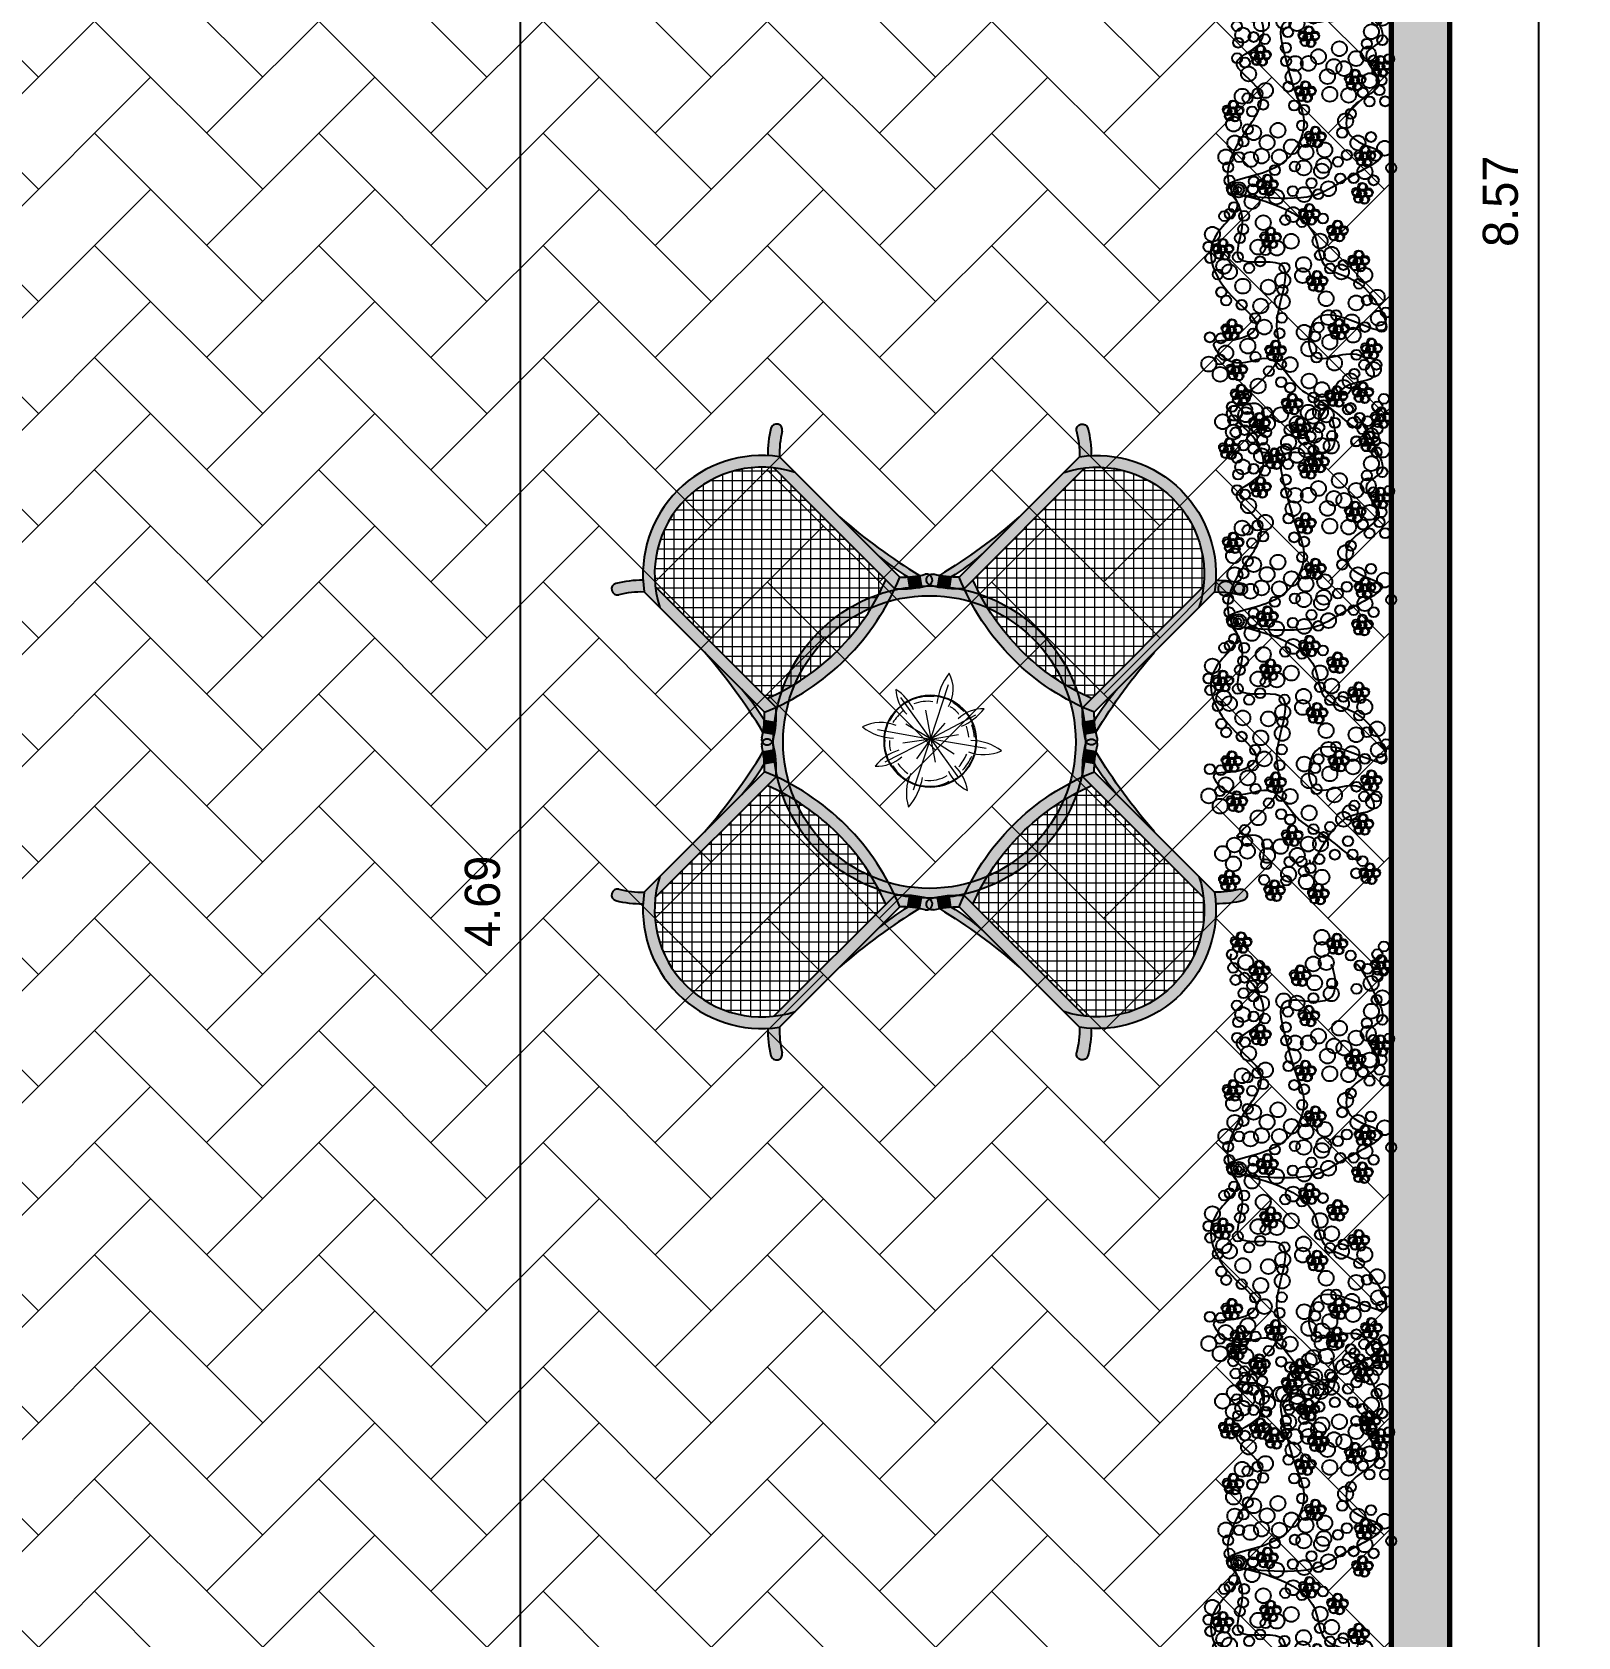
# Model space of a CAD drawing. Header units: millimetres. Extents: x 971.3 to 1010.6, y 593 to 619.8.
# Drawn here: x 978.491 to 982.452, y 610.805 to 614.917 of the extents above; entities that cross this region are included whole.
import ezdxf

# ---------------------------------------------------------------- set-up
doc = ezdxf.new("R2010")
doc.units = ezdxf.units.MM
doc.linetypes.add('ACAD_ISO10W100', pattern=[18.5, 12, -3, 0.5, -3])
for name, color, linetype in [('49', 1, 'Continuous'), ('51', 3, 'Continuous'), ('MOB', 203, 'Continuous'), ('plantas', 3, 'Continuous')]:
    doc.layers.add(name, color=color, linetype=linetype)
doc.layers.add('csco', color=7, linetype='Continuous', lineweight=70)
doc.layers.add('www.dwgfree.com', color=7, linetype='Continuous', lineweight=70)
doc.styles.get("Standard").update_dxf_attribs({"font": 'stylu.ttf'})
doc.dimstyles.new('1-75', dxfattribs={"dimtxt": 0.09, "dimasz": 0.05, "dimexe": 0.1, "dimexo": 0.1, "dimgap": 0.05, "dimtad": 1, "dimzin": 4, "dimdsep": 46, "dimtxsty": 'Standard', "dimblk": 'DOT', "dimcen": 0.09, "dimclrd": 250, "dimclre": 250, "dimclrt": 7, "dimaunit": 1, "dimazin": 0, "dimtfac": 1, "dimtix": 1, "dimtmove": 1, "dimatfit": 3, "dimfxl": 0.5, "dimtolj": 1, "dimtzin": 0, "dimarcsym": 0})

# ---------------------------------------------------------------- blocks, each defined once
blk = doc.blocks.new('VASO PLANTA')
at = {"layer": '49', "lineweight": 5}
for p, q in [((-0.0499, 0.1028), (-0.0004, 0.0014)), ((-0.0004, 0.0014), (0.0325, 0.1026)), ((-0.0004, 0.0022), (-0.0958, 0.0503)), ((0.112, 0.0392), (-0.0004, 0.0022)), ((-0.107, -0.0322), (-0.0004, 0.0022)), ((-0.0004, 0.0014), (-0.0317, -0.093)), ((-0.0004, 0.0022), (0.0958, -0.0442)), ((0.0516, -0.1034), (-0.0004, 0.0014))]:
    blk.add_line(p, q, dxfattribs=at)
at = {"layer": '51', "lineweight": 5}
for p, q in [((-0.0004, 0.0014), (-0.0419, 0.0431)), ((-0.0059, 0.0619), (0.0004, 0.0014)), ((0.0004, 0.0014), (0.0422, 0.0454)), ((-0.0509, 0.0002), (-0.0004, 0.0014)), ((-0.0004, 0.0014), (-0.0338, -0.0342)), ((0.0434, -0.0025), (-0.0004, 0.0014)), ((-0.0004, 0.0014), (0.0411, -0.0395)), ((0.0034, -0.0566), (-0.0004, 0.0014))]:
    blk.add_line(p, q, dxfattribs=at)
for centre, radius, start, end in [((0.0457, 0.1281), 0.1102, 178.3347, 214.943), ((-0.101, 0.0569), 0.0829, 13.4224, 63.8584), ((0.0842, 0.0629), 0.0731, 127.2745, 172.7803), ((-0.0653, 0.1159), 0.1054, 331.9802, 2.8436), ((-0.0224, 0.0138), 0.0734, 119.9073, 140.517), ((0.003, -0.0095), 0.0971, 125.8865, 138.5669), ((-0.0038, 0.01), 0.0847, 78.9572, 101.8559), ((-0.0112, -0.0224), 0.1081, 77.3618, 94.4233), ((-0.0033, 0.0079), 0.0771, 27.8529, 57.8326), ((-0.0182, -0.0094), 0.1095, 31.7056, 56.1698), ((-0.0466, 0.1077), 0.0822, 214.484, 256.2102), ((-0.1173, -0.0353), 0.0965, 52.6045, 88.2423), ((0.1303, -0.0736), 0.1256, 88.7809, 120.4457), ((0.0705, 0.0805), 0.0687, 274.6435, 335.4722), ((-0.0156, -0.0005), 0.0833, 157.1054, 182.6293), ((0.0372, -0.0078), 0.1243, 163.7786, 177.5793), ((0.0278, 0.0012), 0.0506, 340.4641, 8.5366), ((-0.0307, 0.0007), 0.1189, 350.011, 4.2611), ((-0.0655, -0.101), 0.095, 100.4866, 143.9009), ((-0.1314, 0.0782), 0.1237, 264.9672, 297.0852), ((0.0564, -0.0914), 0.0722, 34.239, 81.5039), ((-0.0177, -0.0095), 0.0782, 205.31, 246.7352), ((-0.0142, -0.0052), 0.0713, 208.7514, 247.7865), ((-0.0402, 0.0356), 0.1315, 313.0745, 323.4634), ((-0.0321, 0.0277), 0.1316, 312.2985, 323.7197), ((0.1192, 0.0686), 0.1194, 239.5641, 268.4699), ((0.0394, -0.1078), 0.0825, 151.0001, 190.8883), ((-0.1064, -0.0589), 0.0914, 315.1193, 351.8147), ((-0.0008, -0.0028), 0.0884, 261.9422, 284.4563), ((-0.006, 0.0248), 0.1052, 266.5112, 283.5728), ((0.1115, -0.0534), 0.0903, 195.5131, 240.4371), ((-0.0356, -0.1298), 0.1026, 358.8629, 37.0013)]:
    blk.add_arc(centre, radius, start, end, dxfattribs=at)
blk = doc.blocks.new('Cad Atacama')
at = {"layer": 'MOB', "ltscale": 50}
h = blk.add_hatch(color=252, dxfattribs=at)
h.set_gradient(color1=(133, 148, 153), one_color=1, tint=1, name='INVSPHERICAL')
h.paths.add_polyline_path([(-0.2678, 0.1513, -0.976761), (-0.2388, 0.1587, -0.065924), (-0.2305, 0.0889, 0.024794), (-0.2605, 0.0859, 0.069485)])
h = blk.add_hatch(color=27, dxfattribs=at)
h.set_gradient(color1=(139, 83, 35), color2=(76, 0, 0), one_color=1, name='INVCURVED')
h.paths.add_polyline_path([(-0.3007, 0.0457), (-0.2605, 0.0859, -0.503917), (0.0859, -0.2605), (0.0457, -0.3007, 0.613512)])
h = blk.add_hatch(color=8, dxfattribs=at)
h.set_gradient(color1=(121, 132, 134), one_color=1, tint=1, name='CYLINDER')
h.paths.add_polyline_path([(0.0457, -0.3007, 0.050597), (0.0575, -0.2465), (-0.2521, -0.5561, 0.013043), (-0.2224, -0.5689)])
h.paths.add_polyline_path([(-0.2465, 0.0575, 0.050597), (-0.3007, 0.0457), (-0.5689, -0.2224, 0.013043), (-0.5561, -0.2521)])
at = {"layer": 'MOB', "lineweight": 5, "ltscale": 50}
h = blk.add_hatch(dxfattribs=at)
h.set_pattern_fill('ANSI37', color=36, scale=0.2, angle=45, style=0)
h.set_pattern_definition([(90, (-103.332274, 10.913987), (0.025, 0), []), (7e-15, (-103.332274, 10.913987), (0, -0.025), [])])
h.paths.add_polyline_path([(0.0575, -0.2465, 0.482053), (-0.2465, 0.0575), (-0.5334, -0.2294, 0.188892), (-0.2294, -0.5334)])
at = {"layer": 'MOB', "ltscale": 50}
h = blk.add_hatch(color=252, dxfattribs=at)
h.set_gradient(color1=(133, 148, 153), one_color=1, tint=1, name='INVSPHERICAL')
h.paths.add_polyline_path([(-0.5104, -0.1639), (-0.4147, -0.0682, -0.04182), (-0.6195, -0.2183, 0.031606), (-0.5897, -0.222, 0.043757)])
h = blk.add_hatch(color=252, dxfattribs=at)
h.set_gradient(color1=(133, 148, 153), one_color=1, tint=1, name='INVSPHERICAL')
h.paths.add_polyline_path([(-0.6195, -0.2183, -0.015899), (-0.6342, -0.2151, 0.976761), (-0.6417, -0.2441, 0.016305), (-0.6246, -0.2479)])
h.paths.add_polyline_path([(-0.5563, -0.2518, -0.012913), (-0.5689, -0.2224, -0.021883), (-0.5897, -0.222), (-0.5948, -0.2518, 0.036041)])
h = blk.add_hatch(color=27, dxfattribs=at)
h.set_gradient(color1=(139, 83, 35), color2=(76, 0, 0), one_color=1, name='SPHERICAL')
h.paths.add_polyline_path([(-0.5897, -0.222, -0.031606), (-0.6195, -0.2183), (-0.6246, -0.2479, 0.028053), (-0.5948, -0.2518)])
h = blk.add_hatch(color=27, dxfattribs=at)
h.set_gradient(color1=(139, 83, 35), color2=(76, 0, 0), one_color=1, name='INVCURVED')
h.paths.add_polyline_path([(-0.5334, -0.2294), (-0.5561, -0.2521, 0.179119), (-0.2521, -0.5561), (-0.2294, -0.5334, -0.188892)])
h = blk.add_hatch(color=252, dxfattribs=at)
h.set_gradient(color1=(133, 148, 153), one_color=1, tint=1, name='INVSPHERICAL')
h.paths.add_polyline_path([(0.1513, -0.2678, 0.976761), (0.1587, -0.2388, 0.065924), (0.0889, -0.2305, -0.024794), (0.0859, -0.2605, -0.069485)])
h = blk.add_hatch(color=252, dxfattribs=at)
h.set_gradient(color1=(133, 148, 153), one_color=1, tint=1, name='INVSPHERICAL')
h.paths.add_polyline_path([(-0.0682, -0.4147), (-0.1639, -0.5104, 0.043757), (-0.222, -0.5897, 0.031606), (-0.2183, -0.6195, -0.04182)])
h = blk.add_hatch(color=252, dxfattribs=at)
h.set_gradient(color1=(133, 148, 153), one_color=1, tint=1, name='INVSPHERICAL')
h.paths.add_polyline_path([(-0.2441, -0.6417, -0.016305), (-0.2479, -0.6246), (-0.2183, -0.6195, 0.015899), (-0.2151, -0.6342, -0.976761)])
h.paths.add_polyline_path([(-0.2518, -0.5563, 0.012913), (-0.2224, -0.5689, 0.021883), (-0.222, -0.5897), (-0.2518, -0.5948, -0.036041)])
h = blk.add_hatch(color=27, dxfattribs=at)
h.set_gradient(color1=(139, 83, 35), color2=(76, 0, 0), one_color=1, name='SPHERICAL')
h.paths.add_polyline_path([(-0.2479, -0.6246), (-0.2183, -0.6195, -0.031606), (-0.222, -0.5897), (-0.2518, -0.5948, 0.028053)])
at = {"layer": 'MOB', "color": 36, "ltscale": 50}
for p, q in [((-0.6195, -0.2183), (-0.6246, -0.2479)), ((-0.5897, -0.222), (-0.5948, -0.2518)), ((-0.222, -0.5897), (-0.2518, -0.5948)), ((-0.2183, -0.6195), (-0.2479, -0.6246))]:
    blk.add_line(p, q, dxfattribs=at)
for points in [[(-0.5689, -0.2224), (-0.2605, 0.0859)], [(-0.5561, -0.2521), (-0.2465, 0.0575)], [(0.0575, -0.2465), (-0.2521, -0.5561)], [(0.0859, -0.2605), (-0.2224, -0.5689)]]:
    blk.add_lwpolyline(points, dxfattribs=at)
at = {"layer": 'MOB', "color": 252, "ltscale": 50}
for centre, radius, start, end in [((-0.2532, 0.1547), 0.015, 15.675, 192.9808), ((-0.4983, 0.0925), 0.2378, 358.4287, 14.3279), ((-0.4983, 0.0925), 0.2678, 359.241, 14.3279), ((-1.413, 1.0787), 1.5205, 301.4572, 311.0362), ((-0.8813, 0.2588), 0.5624, 301.2357, 311.2577), ((-0.6376, -0.2297), 0.015, 77.0192, 254.325), ((-0.5754, 0.0153), 0.2678, 255.6721, 274.0924), ((-0.5754, 0.0153), 0.2378, 255.6721, 271.5713), ((0.0925, -0.4983), 0.2678, 75.6721, 90.759), ((0.1547, -0.2532), 0.015, 257.0192, 74.325), ((0.0925, -0.4983), 0.2378, 75.6721, 91.5713), ((1.0787, -1.413), 1.5205, 138.9638, 148.5428), ((0.2588, -0.8813), 0.5624, 138.7423, 148.7643), ((0.0153, -0.5754), 0.2678, 175.9076, 194.3279), ((0.0153, -0.5754), 0.2378, 178.4287, 194.3279), ((-0.2297, -0.6376), 0.015, 195.675, 12.9808)]:
    blk.add_arc(centre, radius, start, end, dxfattribs=at)
at = {"layer": 'MOB', "color": 36, "ltscale": 50}
for centre, radius, start, end in [((-0.2155, -0.2155), 0.3048, 351.5114, 98.4886), ((-0.2155, -0.2155), 0.2748, 341.9408, 108.0592), ((0.0067, 0.0067), 0.6194, 201.7007, 248.2993), ((0.0067, 0.0067), 0.5894, 203.6066, 246.3934)]:
    blk.add_arc(centre, radius, start, end, dxfattribs=at)
blk = doc.blocks.new('2D-ALAMANDA')
at = {"layer": 'plantas', "color": 52}
for centre in [(-0.3572, 1.3818), (-0.3527, 1.3797), (-0.0102, 1.3818), (-0.0057, 1.3797), (-0.381, 1.3522), (-0.3794, 1.357), (-0.3594, 1.3263), (-0.3527, 1.3543), (-0.3514, 1.3486), (-0.3514, 1.3299), (-0.33, 1.3356), (-0.3283, 1.3385), (-0.3262, 1.3659), (-0.3246, 1.3623), (-0.034, 1.3522), (-0.0324, 1.357), (-0.0124, 1.3263), (-0.0057, 1.3543), (-0.0044, 1.3486), (-0.0044, 1.3299), (0.017, 1.3356), (0.0187, 1.3385), (0.0208, 1.3659), (0.0224, 1.3623), (0.3785, 1.3176), (0.3831, 1.3155), (0.4096, 1.3018), (0.5392, 1.308), (0.5437, 1.3059), (1.1869, 1.3234), (1.1885, 1.3281), (1.2107, 1.3529), (1.2152, 1.3508), (1.2152, 1.3254), (1.2164, 1.3198), (1.2164, 1.301), (1.2379, 1.3068), (1.2395, 1.3097), (1.2417, 1.3371), (1.2432, 1.3334), (1.4002, 1.3176), (1.4047, 1.3155), (1.4313, 1.3018), (1.5885, 1.3201), (1.5901, 1.3249), (1.6123, 1.3497), (1.6168, 1.3476), (1.6168, 1.3222), (1.6181, 1.3165), (1.6395, 1.3035), (1.6411, 1.3065), (1.6433, 1.3338), (1.6449, 1.3302), (0.027, 1.2431), (0.0286, 1.2479), (0.0508, 1.2727), (0.0554, 1.2706), (0.0554, 1.2452), (0.0566, 1.2395), (0.0819, 1.2568), (0.0834, 1.2532), (0.3547, 1.2881), (0.3563, 1.2928), (0.3764, 1.2621), (0.3831, 1.2901), (0.3843, 1.2845), (0.3843, 1.2657), (0.4058, 1.2715), (0.4074, 1.2744), (0.4111, 1.2981), (0.5154, 1.2784), (0.517, 1.2832), (0.537, 1.2525), (0.5437, 1.2805), (0.545, 1.2748), (0.545, 1.2561), (0.5664, 1.2618), (0.5681, 1.2647), (0.5702, 1.2921), (0.5718, 1.2885), (0.8077, 1.2656), (0.8094, 1.2703), (0.8294, 1.2397), (0.8316, 1.2952), (0.8361, 1.293), (0.8361, 1.2677), (0.8373, 1.262), (0.8373, 1.2433), (0.8588, 1.249), (0.8604, 1.2519), (0.8626, 1.2793), (0.8641, 1.2757), (1.2085, 1.2974), (1.3764, 1.2881), (1.378, 1.2928), (1.3981, 1.2621), (1.4047, 1.2901), (1.406, 1.2845), (1.406, 1.2657), (1.4275, 1.2715), (1.4291, 1.2744), (1.4328, 1.2981), (1.6101, 1.2942), (1.6181, 1.2978), (-0.4694, 1.1645), (-0.4472, 1.1893), (-0.4426, 1.1871), (-0.4426, 1.1618), (-0.4161, 1.1734), (-0.4146, 1.1698), (0.0487, 1.2172), (0.0566, 1.2208), (0.0781, 1.2265), (0.0797, 1.2294), (0.6792, 1.1726), (0.6808, 1.1773), (0.703, 1.2021), (0.7076, 1.2), (0.7076, 1.1746), (0.7088, 1.1689), (0.7341, 1.1862), (0.7356, 1.1826), (1.1033, 1.1822), (1.1049, 1.1869), (1.1271, 1.2117), (1.1317, 1.2096), (1.1317, 1.1843), (1.1329, 1.1786), (1.1544, 1.1656), (1.156, 1.1685), (1.1582, 1.1959), (1.1597, 1.1923), (-0.471, 1.1597), (-0.4493, 1.1338), (-0.4414, 1.1561), (-0.4414, 1.1374), (-0.4199, 1.1431), (-0.4183, 1.146), (0.2982, 1.1026), (0.3027, 1.1005), (0.7009, 1.1466), (0.7088, 1.1502), (0.7303, 1.1559), (0.7319, 1.1589), (0.9215, 1.1155), (0.926, 1.1133), (0.9526, 1.0996), (0.9541, 1.096), (1.125, 1.1562), (1.1329, 1.1598), (1.6784, 1.0988), (1.68, 1.1035), (1.7022, 1.1283), (1.7068, 1.1262), (1.7068, 1.1008), (1.708, 1.0951), (1.7333, 1.1124), (1.7348, 1.1088), (-0.309, 1.032), (-0.3045, 1.0299), (-0.1593, 1.041), (-0.1577, 1.0457), (-0.1355, 1.0705), (-0.131, 1.0684), (-0.131, 1.0431), (-0.1297, 1.0374), (-0.1083, 1.0244), (-0.1066, 1.0273), (-0.1045, 1.0547), (-0.1029, 1.0511), (0.0784, 1.0282), (0.08, 1.0329), (0.1022, 1.0577), (0.1068, 1.0556), (0.1068, 1.0302), (0.108, 1.0246), (0.1333, 1.0419), (0.1348, 1.0382), (0.2744, 1.0731), (0.276, 1.0778), (0.2961, 1.0471), (0.3027, 1.0752), (0.304, 1.0695), (0.304, 1.0507), (0.3255, 1.0565), (0.3271, 1.0594), (0.3293, 1.0868), (0.3308, 1.0832), (0.6085, 1.0506), (0.6102, 1.0554), (0.6302, 1.0247), (0.6324, 1.0802), (0.6369, 1.0781), (0.6369, 1.0527), (0.6381, 1.047), (0.6381, 1.0283), (0.6596, 1.034), (0.6612, 1.0369), (0.6634, 1.0643), (0.6649, 1.0607), (0.8977, 1.0859), (0.8993, 1.0907), (0.9194, 1.06), (0.926, 1.088), (0.9273, 1.0823), (0.9273, 1.0636), (0.9487, 1.0693), (0.9504, 1.0722), (1.7001, 1.0728), (1.708, 1.0764), (1.7295, 1.0821), (1.7311, 1.0851), (-0.3328, 1.0025), (-0.3312, 1.0072), (-0.3112, 0.9765), (-0.3045, 1.0046), (-0.3032, 0.9989), (-0.3032, 0.9801), (-0.2818, 0.9859), (-0.2801, 0.9888), (-0.278, 1.0162), (-0.2764, 1.0126), (-0.1377, 1.015), (-0.1297, 1.0187), (0.1001, 1.0022), (0.108, 1.0058), (0.1295, 1.0116), (0.1311, 1.0145), (1.4278, 0.9832), (1.4294, 0.988), (1.4495, 0.9573), (1.4516, 1.0128), (1.4562, 1.0107), (1.4562, 0.9853), (1.4574, 0.9796), (1.4574, 0.9609), (1.4789, 0.9666), (1.4805, 0.9695), (1.4827, 0.9969), (1.4842, 0.9933), (0.5071, 0.8973), (0.5116, 0.8952), (0.713, 0.8885), (0.7352, 0.9133), (0.7397, 0.9112), (0.7397, 0.8858), (0.7662, 0.8975), (0.7677, 0.8939), (1.1997, 0.9094), (1.2013, 0.9142), (1.2235, 0.939), (1.228, 0.9369), (1.228, 0.9115), (1.2293, 0.9058), (1.2293, 0.8871), (1.2508, 0.8928), (1.2524, 0.8957), (1.2546, 0.9231), (1.2561, 0.9195), (1.6656, 0.9094), (1.6672, 0.9142), (1.6894, 0.939), (1.6939, 0.9369), (1.6939, 0.9115), (1.6952, 0.9058), (1.6952, 0.8871), (1.7166, 0.8928), (1.7183, 0.8957), (1.7204, 0.9231), (1.722, 0.9195), (-0.3521, 0.826), (-0.3505, 0.8308), (-0.3283, 0.8556), (-0.3238, 0.8534), (-0.3238, 0.8281), (-0.3225, 0.8224), (-0.2972, 0.8397), (-0.2957, 0.8361), (-0.0758, 0.8324), (-0.0742, 0.8372), (-0.052, 0.862), (-0.0475, 0.8599), (-0.0475, 0.8345), (-0.0462, 0.8288), (-0.0247, 0.8158), (-0.0231, 0.8187), (-0.0209, 0.8461), (-0.0194, 0.8425), (0.4832, 0.8677), (0.4849, 0.8725), (0.5049, 0.8418), (0.5116, 0.8698), (0.5128, 0.8641), (0.5128, 0.8454), (0.5343, 0.8511), (0.5359, 0.854), (0.5381, 0.8814), (0.5396, 0.8778), (0.7114, 0.8838), (0.733, 0.8578), (0.7409, 0.8802), (0.7409, 0.8614), (0.7624, 0.8672), (0.764, 0.8701), (1.2214, 0.8835), (1.6872, 0.8835), (-0.4742, 0.7458), (-0.4726, 0.7505), (-0.4504, 0.7754), (-0.4458, 0.7732), (-0.4458, 0.7479), (-0.4193, 0.7595), (-0.4178, 0.7559), (-0.3304, 0.8001), (-0.3225, 0.8037), (-0.301, 0.8094), (-0.2994, 0.8123), (-0.0541, 0.8065), (-0.0462, 0.8101), (0.189, 0.7465), (1.1336, 0.7497), (1.1381, 0.7476), (1.2848, 0.7473), (1.3071, 0.7721), (1.3116, 0.77), (1.3381, 0.7563), (1.3396, 0.7527), (-0.4525, 0.7199), (-0.4446, 0.7422), (-0.4446, 0.7235), (-0.4231, 0.7292), (-0.4215, 0.7321), (0.1652, 0.7169), (0.1668, 0.7217), (0.1868, 0.691), (0.1935, 0.7444), (0.1935, 0.719), (0.1948, 0.7133), (0.1948, 0.6946), (0.2162, 0.7003), (0.2179, 0.7032), (0.22, 0.7306), (0.2216, 0.727), (0.7628, 0.6784), (0.7644, 0.6832), (0.7866, 0.708), (0.7911, 0.7058), (0.7911, 0.6805), (0.8176, 0.6921), (0.8192, 0.6885), (1.1097, 0.7201), (1.1114, 0.7249), (1.1314, 0.6942), (1.1381, 0.7222), (1.1393, 0.7165), (1.1393, 0.6978), (1.1608, 0.7035), (1.1624, 0.7064), (1.1646, 0.7338), (1.1661, 0.7302), (1.2832, 0.7426), (1.3049, 0.7166), (1.3116, 0.7447), (1.3128, 0.739), (1.3128, 0.7202), (1.3343, 0.726), (1.3359, 0.7289), (1.6238, 0.7137), (1.6254, 0.7185), (1.6455, 0.6878), (1.6476, 0.7433), (1.6521, 0.7411), (1.6521, 0.7158), (1.6534, 0.7101), (1.6534, 0.6914), (1.6748, 0.6971), (1.6765, 0.7), (1.6787, 0.7274), (1.6802, 0.7238), (0.7844, 0.6525), (0.7924, 0.6748), (0.7924, 0.6561), (0.8138, 0.6618), (0.8154, 0.6647)]:
    blk.add_circle(centre, 0.017, dxfattribs=at)
at = {"layer": 'plantas', "color": 108}
for centre, radius in [((-0.2128, 1.3598), 0.0323), ((-0.0368, 1.3908), 0.0217), ((0.1458, 1.3749), 0.0217), ((0.3484, 1.3747), 0.0323), ((0.4332, 1.4041), 0.0217), ((1.0573, 1.3866), 0.0217), ((1.0829, 1.3545), 0.0323), ((1.12, 1.3686), 0.0217), ((-0.4346, 1.3644), 0.0217), ((-0.4005, 1.3363), 0.0217), ((-0.3046, 1.338), 0.0217), ((-0.2743, 1.3107), 0.0323), ((-0.2038, 1.3351), 0.0217), ((-0.1543, 1.3129), 0.0323), ((-0.1179, 1.3606), 0.0217), ((-0.0581, 1.3003), 0.0323), ((-0.0308, 1.3238), 0.0217), ((0.0569, 1.3071), 0.0323), ((0.0549, 1.3589), 0.0217), ((0.0983, 1.3501), 0.0217), ((0.147, 1.3079), 0.0217), ((0.3004, 1.3154), 0.0217), ((0.3816, 1.3361), 0.0217), ((0.4507, 1.2903), 0.0323), ((0.4873, 1.3284), 0.0217), ((0.8968, 1.2936), 0.0323), ((0.9918, 1.348), 0.0323), ((1.006, 1.3042), 0.0217), ((1.1213, 1.2967), 0.0217), ((1.2835, 1.3476), 0.0217), ((1.304, 1.3345), 0.0323), ((-0.3512, 1.2605), 0.0217), ((-0.3374, 1.2943), 0.0217), ((-0.2502, 1.248), 0.0217), ((-0.1023, 1.2938), 0.0217), ((-0.038, 1.2479), 0.0323), ((0.1091, 1.2784), 0.0217), ((0.1209, 1.2172), 0.0323), ((0.2012, 1.2274), 0.0217), ((0.3265, 1.2593), 0.0323), ((0.4793, 1.242), 0.0217), ((0.9346, 1.2694), 0.0217), ((1.0175, 1.2574), 0.0323), ((1.0993, 1.2397), 0.0323), ((1.1568, 1.2456), 0.0323), ((1.2419, 1.2606), 0.0217), ((1.2844, 1.2949), 0.0217), ((1.3236, 1.2525), 0.0217), ((1.3537, 1.2348), 0.0323), ((1.4776, 1.2265), 0.0217), ((1.5348, 1.2467), 0.0217), ((1.5628, 1.2904), 0.0217), ((1.6161, 1.2626), 0.0217), ((-0.3936, 1.2214), 0.0217), ((-0.0799, 1.1753), 0.0323), ((-0.0027, 1.1527), 0.0323), ((0.0061, 1.196), 0.0323), ((0.2315, 1.2049), 0.0323), ((0.2835, 1.1905), 0.0217), ((0.3791, 1.2114), 0.0217), ((0.4085, 1.1736), 0.0217), ((0.4803, 1.1845), 0.0217), ((0.8082, 1.1496), 0.0323), ((0.8543, 1.2009), 0.0217), ((0.8843, 1.1927), 0.0323), ((1.0707, 1.1712), 0.0217), ((1.2782, 1.1663), 0.0323), ((1.383, 1.2065), 0.0323), ((1.5362, 1.1701), 0.0217), ((-0.4719, 1.0963), 0.0323), ((-0.4194, 1.098), 0.0323), ((-0.3625, 1.1162), 0.0323), ((-0.2723, 1.1421), 0.0217), ((-0.228, 1.1391), 0.0323), ((-0.0447, 1.0849), 0.0323), ((0.041, 1.1248), 0.0323), ((0.1176, 1.1357), 0.0323), ((0.3578, 1.1161), 0.0323), ((0.4251, 1.1125), 0.0323), ((0.4492, 1.1034), 0.0323), ((0.5255, 1.1335), 0.0323), ((0.5492, 1.0899), 0.0217), ((0.6544, 1.111), 0.0217), ((0.7516, 1.0993), 0.0323), ((0.8129, 1.0995), 0.0217), ((0.8697, 1.1436), 0.0217), ((1.0006, 1.1277), 0.0323), ((1.082, 1.1388), 0.0323), ((1.1249, 1.0955), 0.0217), ((1.1874, 1.1455), 0.0323), ((1.2546, 1.0883), 0.0217), ((1.4166, 1.1487), 0.0217), ((1.4603, 1.1208), 0.0217), ((1.4904, 1.1079), 0.0323), ((1.5566, 1.1034), 0.0217), ((1.6342, 1.1152), 0.0323), ((-0.3561, 1.0601), 0.0323), ((-0.2746, 1.0663), 0.0323), ((-0.2084, 1.0618), 0.0217), ((-0.0151, 1.0423), 0.0323), ((0.1857, 1.0258), 0.0217), ((0.3247, 1.0331), 0.0217), ((0.3689, 1.0348), 0.0323), ((0.4362, 1.0265), 0.0323), ((0.5018, 1.0603), 0.0217), ((0.5514, 1.0286), 0.0323), ((0.6704, 1.0202), 0.0217), ((0.8536, 1.0292), 0.0323), ((0.9017, 1.0253), 0.0323), ((1.1462, 1.0345), 0.0323), ((1.1635, 1.0819), 0.0217), ((1.2178, 1.055), 0.0323), ((1.357, 1.0575), 0.0323), ((1.4275, 1.0771), 0.0217), ((1.4913, 1.0552), 0.0323), ((1.5402, 1.0081), 0.0323), ((1.5676, 1.0269), 0.0217), ((1.5957, 1.0657), 0.0217), ((1.6106, 1.0372), 0.0217), ((1.6546, 1.0485), 0.0323), ((-0.1869, 0.9912), 0.0323), ((-0.1489, 0.9527), 0.0217), ((-0.0141, 0.9848), 0.0323), ((0.0437, 0.9762), 0.0323), ((0.0862, 0.9569), 0.0217), ((0.1673, 0.9824), 0.0217), ((0.253, 1.0175), 0.0217), ((0.3461, 0.9721), 0.0323), ((0.4311, 0.9871), 0.0217), ((0.5368, 0.9795), 0.0217), ((0.6386, 0.9822), 0.0323), ((0.7539, 0.9747), 0.0323), ((0.9224, 0.9394), 0.0323), ((1.0145, 0.9383), 0.0323), ((1.2865, 0.9748), 0.0323), ((1.3862, 0.9757), 0.0217), ((1.5685, 0.9742), 0.0217), ((1.6224, 0.9713), 0.0323), ((1.6503, 0.9613), 0.0217), ((-0.1955, 0.9336), 0.0323), ((-0.0815, 0.9443), 0.0217), ((-0.024, 0.9454), 0.0217), ((0.2751, 0.9133), 0.0323), ((0.3902, 0.9202), 0.0323), ((0.4471, 0.9012), 0.0217), ((0.5631, 0.909), 0.0323), ((0.6621, 0.9482), 0.0217), ((0.7838, 0.913), 0.0323), ((0.8685, 0.9471), 0.0217), ((0.9524, 0.8777), 0.0323), ((0.9646, 0.9393), 0.0217), ((1.0846, 0.9367), 0.0217), ((1.1519, 0.9283), 0.0217), ((1.2861, 0.9355), 0.0217), ((1.3159, 0.8834), 0.0217), ((1.3629, 0.9369), 0.0217), ((1.5031, 0.9356), 0.0323), ((1.5425, 0.8788), 0.0323), ((-0.2524, 0.8406), 0.0217), ((-0.1841, 0.8379), 0.0323), ((-0.1183, 0.8526), 0.0217), ((0.1034, 0.8575), 0.0323), ((0.1174, 0.8233), 0.0217), ((0.1649, 0.8481), 0.0217), ((0.2866, 0.8081), 0.0323), ((0.3288, 0.8664), 0.0323), ((0.3868, 0.8435), 0.0323), ((0.4967, 0.811), 0.0217), ((0.5842, 0.8039), 0.0323), ((0.6745, 0.8535), 0.0323), ((0.7804, 0.8314), 0.0323), ((0.7932, 0.8643), 0.0217), ((0.8416, 0.8412), 0.0217), ((1.0345, 0.8456), 0.0323), ((1.0867, 0.8217), 0.0217), ((1.1254, 0.8616), 0.0323), ((1.154, 0.8133), 0.0217), ((1.2546, 0.8247), 0.0217), ((1.3801, 0.8375), 0.0323), ((1.4935, 0.877), 0.0217), ((1.58, 0.8738), 0.0217), ((1.6473, 0.8654), 0.0217), ((-0.3602, 0.7683), 0.0323), ((-0.2942, 0.7632), 0.0217), ((-0.2612, 0.7973), 0.0217), ((-0.2269, 0.7596), 0.0217), ((-0.2133, 0.803), 0.0217), ((-0.1347, 0.7574), 0.0323), ((-0.127, 0.8045), 0.0217), ((-0.016, 0.7682), 0.0217), ((0.0328, 0.7844), 0.0323), ((0.1292, 0.7574), 0.0323), ((0.1373, 0.7806), 0.0217), ((0.1946, 0.8008), 0.0217), ((0.2717, 0.783), 0.0217), ((0.3248, 0.7648), 0.0217), ((0.402, 0.7958), 0.0323), ((0.3923, 0.7468), 0.0217), ((0.5303, 0.8068), 0.0217), ((0.6461, 0.7706), 0.0217), ((0.7038, 0.7669), 0.0217), ((0.7424, 0.7532), 0.0217), ((0.8241, 0.7451), 0.0217), ((0.8712, 0.7938), 0.0217), ((0.9495, 0.7674), 0.0323), ((1.0301, 0.7632), 0.0217), ((1.2082, 0.7913), 0.0323), ((1.4329, 0.78), 0.0217), ((1.4807, 0.7905), 0.0217), ((1.4984, 0.7358), 0.0323), ((1.5249, 0.7922), 0.0323), ((1.58, 0.7325), 0.0323), ((-0.394, 0.7086), 0.0217), ((-0.3365, 0.7145), 0.0217), ((-0.2839, 0.725), 0.0217), ((-0.1737, 0.7318), 0.0217), ((-0.1018, 0.7379), 0.0217), ((-0.0346, 0.7343), 0.0217), ((0.2498, 0.7212), 0.0323), ((0.3313, 0.7275), 0.0323), ((0.3919, 0.689), 0.0323), ((0.4363, 0.6997), 0.0217), ((0.4938, 0.7055), 0.0217), ((0.5367, 0.7207), 0.0217), ((0.6086, 0.7268), 0.0217), ((0.6377, 0.7082), 0.0217), ((0.6477, 0.6844), 0.0217), ((0.8647, 0.6844), 0.0323), ((0.8882, 0.7088), 0.0323), ((0.9761, 0.6748), 0.0217), ((1.0122, 0.6958), 0.0217), ((1.1757, 0.6748), 0.0217), ((1.2387, 0.696), 0.0323), ((1.2669, 0.6716), 0.0217), ((1.3312, 0.673), 0.0323), ((1.5358, 0.6855), 0.0323), ((0.7264, 0.634), 0.0323), ((0.7805, 0.6176), 0.0217), ((0.8303, 0.6259), 0.0217), ((0.8996, 0.6591), 0.0217), ((1.1718, 0.6268), 0.0217), ((1.2875, 0.6236), 0.0323)]:
    blk.add_circle(centre, radius, dxfattribs=at)
at = {"layer": 'plantas', "color": 36}
for centre, radius in [((0.5338, 0.7467), 0.0323), ((0.5321, 0.7471), 0.0219), ((0.5327, 0.7454), 0.0121)]:
    blk.add_circle(centre, radius, dxfattribs=at)
for points, start_tangent, end_tangent in [([(-0.3434, 1.2442), (-0.206, 1.3378), (-0.1151, 1.3538), (-0.0612, 1.2925), (0.0578, 1.3473), (0.1847, 1.225), (0.2951, 1.227), (0.3694, 1.3625), (0.4875, 1.2018), (0.5571, 1.064), (0.5492, 0.7093), (0.7106, 1.0668), (0.8537, 1.1173), (0.9325, 1.2673), (1.132, 1.3811), (1.0894, 1.0833), (1.2479, 1.0765), (1.2488, 1.2874), (1.3295, 1.3368), (1.3846, 1.2084), (1.56, 1.063)], (-0.993813, -0.111068), (-0.999836, -0.018093)), ([(-0.3463, 1.1387), (-0.2554, 1.1548), (-0.1955, 1.0265), (-0.1891, 0.9355), (-0.0357, 0.9431), (0.117, 0.989), (0.2507, 1.025), (0.3473, 0.9932), (0.4654, 0.8324), (0.535, 0.6947), (0.5775, 0.7338), (0.7229, 0.6549), (1.0093, 0.7368), (1.1277, 0.8252), (1.1822, 0.7303), (1.1981, 0.6444), (1.2735, 0.7176), (1.261, 0.8803), (1.3881, 1.0168), (1.4674, 1.1428), (1.5416, 1.2831)], (-0.993813, -0.111068), (-0.999836, -0.018093)), ([(1.554, 0.8616), (1.4821, 0.8603), (1.4647, 0.7594), (1.2699, 0.9188), (1.1164, 0.916), (0.8523, 0.9256), (0.8315, 0.7527), (0.6729, 0.7642), (0.5061, 0.7037), (0.2841, 0.7716), (0.1055, 0.8306), (-0.0175, 0.7326), (-0.0911, 0.8223), (-0.2918, 0.7755), (-0.3961, 0.7066)], (0.987678, -0.156498), (-0.872165, 0.489211))]:
    blk.add_spline(points, degree=3, dxfattribs=dict(at, start_tangent=start_tangent, end_tangent=end_tangent))
blk = doc.blocks.new('_Dot')
at = {"color": 0, "linetype": 'ByBlock', "lineweight": -2}
blk.add_line((-0.5, 0), (-1, 0), dxfattribs=at)
at = {"color": 0, "linetype": 'ByBlock', "const_width": 0.5}
blk.add_lwpolyline([(-0.25, 0, 1), (0.25, 0, 1)], format="xyb", close=True, dxfattribs=at)
blk = doc.blocks.new('*D61')
at = {"layer": 'Defpoints', "color": 0, "lineweight": 35, "transparency": 16777216}
for p in [(979.7423, 615.0322), (980.5477, 615.0322), (980.0453, 610.347)]:
    blk.add_point(p, dxfattribs=at)
at = {"layer": 'www.dwgfree.com', "color": 250, "linetype": 'ACAD_ISO10W100', "lineweight": -2, "transparency": 16777216}
for p, q in [((980.4477, 615.0322), (979.6423, 615.0322)), ((979.9453, 610.347), (979.6423, 610.347))]:
    blk.add_line(p, q, dxfattribs=at)
at = {"layer": 'www.dwgfree.com', "color": 250, "lineweight": -2, "transparency": 16777216}
blk.add_line((979.7423, 610.397), (979.7423, 614.9822), dxfattribs=at)
at = {"layer": 'www.dwgfree.com', "color": 250, "lineweight": -2, "transparency": 16777216, "xscale": 0.05, "yscale": 0.05, "zscale": 0.05}
for p, rotation in [((979.7423, 615.0322), 90), ((979.7423, 610.347), 270)]:
    blk.add_blockref('_Dot', p, dxfattribs=dict(at, rotation=rotation))
at = {"layer": 'www.dwgfree.com', "color": 7, "lineweight": 35, "transparency": 16777216, "insert": (979.6453, 612.6896), "char_height": 0.09, "attachment_point": 5, "rotation": 90}
blk.add_mtext('\\A1;4.69 ', dxfattribs=at)
blk = doc.blocks.new('*D77')
at = {"layer": 'Defpoints', "color": 0, "lineweight": 35, "transparency": 16777216}
for p in [(981.9732, 618.77), (982.3521, 618.77), (981.9732, 610.197)]:
    blk.add_point(p, dxfattribs=at)
at = {"layer": 'www.dwgfree.com', "color": 250, "linetype": 'ACAD_ISO10W100', "lineweight": -2, "transparency": 16777216}
for p, q in [((982.0732, 618.77), (982.4521, 618.77)), ((982.0732, 610.197), (982.4521, 610.197))]:
    blk.add_line(p, q, dxfattribs=at)
at = {"layer": 'www.dwgfree.com', "color": 250, "lineweight": -2, "transparency": 16777216}
blk.add_line((982.3521, 610.247), (982.3521, 618.72), dxfattribs=at)
at = {"layer": 'www.dwgfree.com', "color": 250, "lineweight": -2, "transparency": 16777216, "xscale": 0.05, "yscale": 0.05, "zscale": 0.05}
for p, rotation in [((982.3521, 618.77), 90), ((982.3521, 610.197), 270)]:
    blk.add_blockref('_Dot', p, dxfattribs=dict(at, rotation=rotation))
at = {"layer": 'www.dwgfree.com', "color": 7, "lineweight": 35, "transparency": 16777216, "insert": (982.2539, 614.4835), "char_height": 0.09, "attachment_point": 5, "rotation": 90}
blk.add_mtext('\\A1;8.57 ', dxfattribs=at)

msp = doc.modelspace()

# ---------------------------------------------------------------- hatches: boundary and pattern name
at = {"layer": 'MOB', "ltscale": 50}
h = msp.add_hatch(color=35, dxfattribs=at)
h.set_gradient(color1=(148, 113, 66), color2=(39, 29, 17), one_color=1, tint=0.11, name='SPHERICAL')
h.paths.add_polyline_path([(981.1903, 613.0978, 1), (980.3903, 613.0978, 1)])
h.paths.add_polyline_path([(981.1653, 613.0978, 1), (980.4153, 613.0978, 1)], flags=16)
at = {"layer": 'www.dwgfree.com', "lineweight": 35}
for points in [[(982.1233, 618.92), (972.1232, 618.92), (972.1232, 611.1214), (972.2732, 611.1211), (972.2732, 618.77), (981.9732, 618.77), (981.9732, 615.6322), (981.9732, 611.0995), (982.1232, 611.0991)], [(982.1232, 611.0991), (981.9732, 611.0995), (981.9732, 610.347), (981.8509, 610.347), (981.8509, 610.197), (981.9732, 610.197), (981.9732, 606.747), (981.9732, 605.8452), (982.1232, 605.815), (982.1232, 606.847)]]:
    msp.add_hatch(color=256, dxfattribs=at).paths.add_polyline_path(points)
at = {"layer": 'www.dwgfree.com', "lineweight": 13}
h = msp.add_hatch(dxfattribs=at)
h.set_pattern_fill('AR-HBONE', color=256, scale=0.002, style=0)
h.set_pattern_definition([(45, (976.63896, 610.347), (3e-17, 0.287368), [0.6096, -0.2032]), (135, (976.78265, 610.49069), (3e-17, 0.287368), [0.6096, -0.2032])])
h.paths.add_polyline_path([(981.4732, 618.142), (979.5732, 618.142), (979.5732, 618.07), (978.5732, 618.07), (978.5732, 618.77), (978.3835, 618.77), (978.3835, 614.166), (978.3835, 611.857), (976.639, 611.857), (976.639, 610.347), (981.9732, 610.347), (981.9732, 615.0322), (980.5477, 615.0322), (980.5477, 615.6322), (981.4732, 615.6322), (981.4732, 616.4827), (981.3064, 616.4827), (981.3064, 617.1559), (981.4732, 617.1559), (981.4732, 617.3734), (981.3682, 617.3734), (981.3682, 617.9684), (981.4732, 617.9684)])

# ---------------------------------------------------------------- linework, layer by layer
at = {"layer": 'csco'}
msp.add_line((982.1233, 618.92), (982.1232, 606.847), dxfattribs=at)
msp.add_lwpolyline([(981.9732, 618.77), (981.9732, 610.347), (981.8509, 610.347), (981.8509, 610.197), (981.9732, 610.197), (981.9732, 606.747)], dxfattribs=at)
at = {"layer": 'MOB', "color": 36, "ltscale": 50}
msp.add_circle((980.7903, 613.0978), 0.4, dxfattribs=at)
at = {"layer": 'MOB', "color": 252, "ltscale": 50}
for centre, radius in [((980.7903, 613.0978), 0.375), ((980.7925, 613.0999), 0.1177)]:
    msp.add_circle(centre, radius, dxfattribs=at)

# ---------------------------------------------------------------- block references
for p, rotation in [((980.1454, 613.7428), 90), ((980.1454, 612.4528), 180)]:
    msp.add_blockref('Cad Atacama', p, dxfattribs=dict(rotation=rotation))
at = {"xscale": -1}
for p, rotation in [((981.4353, 613.7428), 270), ((981.4353, 612.4528), 180)]:
    msp.add_blockref('Cad Atacama', p, dxfattribs=dict(at, rotation=rotation))
at = {"layer": 'MOB', "color": 64, "xscale": 1.229616296064581, "yscale": 1.229616296064581, "zscale": 1.229616296064581, "rotation": 53.72041361708937}
msp.add_blockref('VASO PLANTA', (980.7955, 613.1049), dxfattribs=at)
at = {"layer": 'plantas', "lineweight": 0, "xscale": 0.5932645316487479, "yscale": 0.5932645316487479, "zscale": 0.5932645316487479, "rotation": 269.4857836887906}
for p in [(981.1432, 614.8333), (981.1432, 613.7268), (981.1432, 612.3235), (981.1432, 611.315)]:
    msp.add_blockref('2D-ALAMANDA', p, dxfattribs=at)

# ---------------------------------------------------------------- dimensions: what is measured, and where the dimension line sits
at = {"layer": 'www.dwgfree.com', "lineweight": 35}
for base, p1, p2, picture, middle in [((982.3521, 618.77), (981.9732, 610.197), (981.9732, 618.77), '*D77', (982.2539, 614.4835)), ((979.7423, 615.0322), (980.0453, 610.347), (980.5477, 615.0322), '*D61', (979.6453, 612.6896))]:
    dim = msp.add_linear_dim(base=base, p1=p1, p2=p2, angle=90, dimstyle='1-75', override={"dimpost": ' ', "dimfxl": 0.05}, dxfattribs=at)
    dim.commit()
    dim.dimension.update_dxf_attribs({"geometry": picture, "text_midpoint": middle})

doc.saveas('drawing.dxf')
